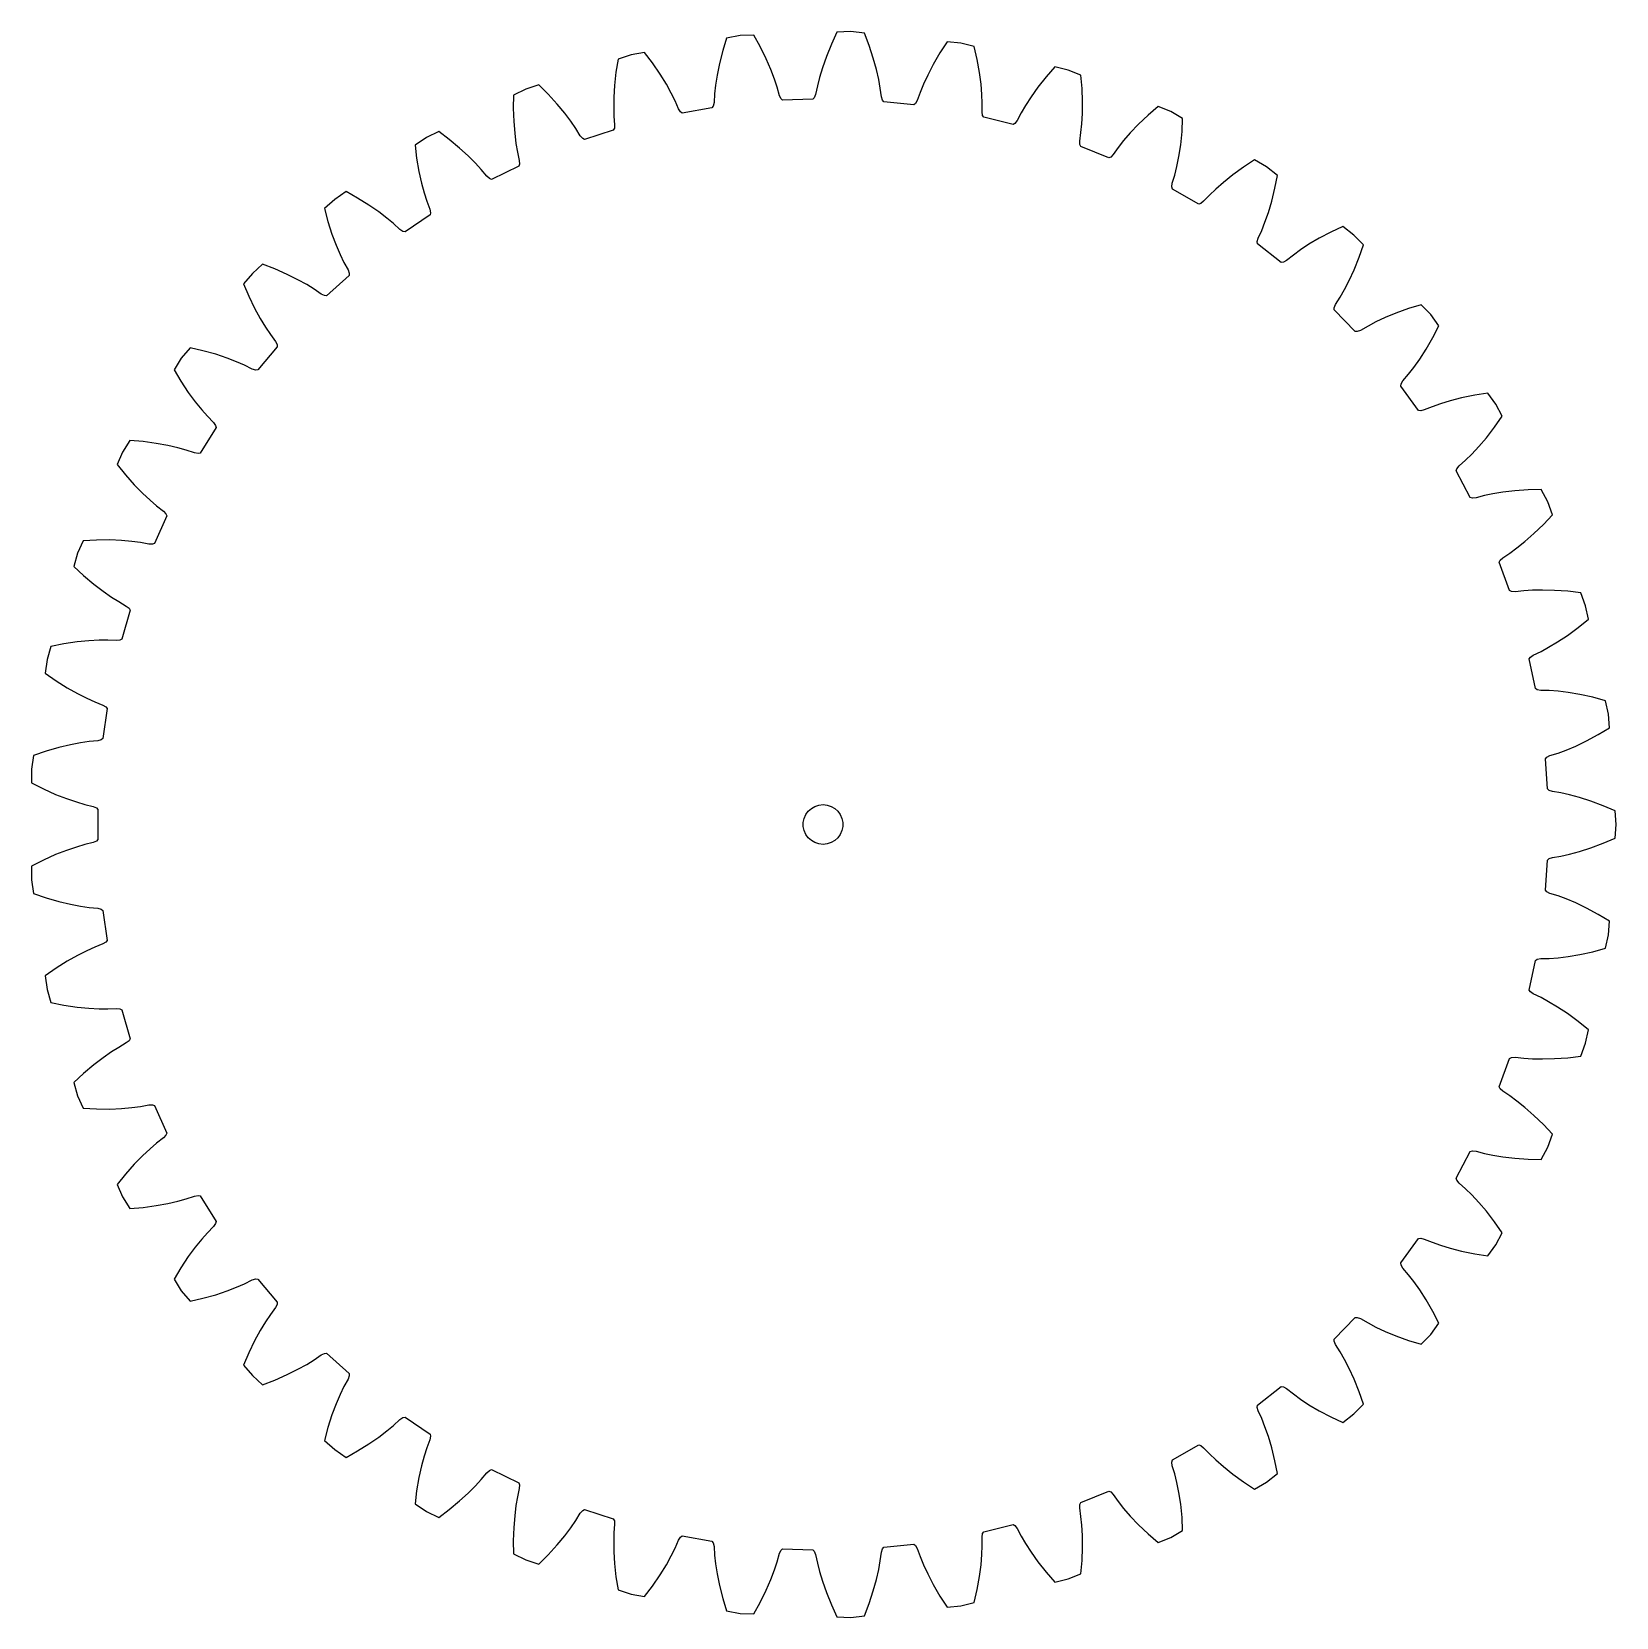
# Model space of a CAD drawing. Header units: metres. Extents: x -60 to 60, y -60 to 60.
import ezdxf

# ---------------------------------------------------------------- set-up
doc = ezdxf.new("R2010")
doc.units = ezdxf.units.M

msp = doc.modelspace()

# ---------------------------------------------------------------- linework, layer by layer
for p, q in [((-7.28, 59.33), (-7.57, 58.38)), ((-6.26, 59.51), (-7.28, 59.33)), ((-5.22, 59.55), (-6.26, 59.51)), ((-4.74, 58.68), (-5.22, 59.55)), ((-4.29, 57.77), (-4.74, 58.68)), ((0.63, 58.87), (0.25, 57.93)), ((1.05, 59.77), (0.63, 58.87)), ((2.09, 59.81), (1.05, 59.77)), ((3.12, 59.7), (2.09, 59.81)), ((3.47, 58.77), (3.12, 59.7)), ((3.79, 57.81), (3.47, 58.77)), ((9.36, 59.04), (8.82, 58.21)), ((10.39, 58.93), (9.36, 59.04)), ((11.4, 58.68), (10.39, 58.93)), ((11.62, 57.71), (11.4, 58.68)), ((-15.46, 57.74), (-15.62, 56.76)), ((-14.48, 58.06), (-15.46, 57.74)), ((-13.46, 58.24), (-14.48, 58.06)), ((-12.86, 57.45), (-13.46, 58.24)), ((-12.29, 56.61), (-12.86, 57.45)), ((-7.57, 58.38), (-7.81, 57.4)), ((-3.94, 56.96), (-4.29, 57.77)), ((0.25, 57.93), (-0.05, 57.09)), ((4.03, 56.95), (3.79, 57.81)), ((8.82, 58.21), (8.31, 57.33)), ((11.8, 56.72), (11.62, 57.71)), ((-15.62, 56.76), (-15.73, 55.76)), ((-11.82, 55.86), (-12.29, 56.61)), ((-7.99, 56.53), (-8.11, 55.77)), ((-7.81, 57.4), (-7.99, 56.53)), ((-3.66, 56.23), (-3.94, 56.96)), ((-3.46, 55.61), (-3.66, 56.23)), ((-0.27, 56.35), (-0.43, 55.72)), ((-0.05, 57.09), (-0.27, 56.35)), ((4.2, 56.2), (4.03, 56.95)), ((7.9, 56.54), (7.57, 55.84)), ((8.31, 57.33), (7.9, 56.54)), ((11.92, 55.84), (11.8, 56.72)), ((16.83, 56.41), (16.21, 55.62)), ((17.49, 57.16), (16.83, 56.41)), ((18.49, 56.91), (17.49, 57.16)), ((19.45, 56.52), (18.49, 56.91)), ((19.54, 55.53), (19.45, 56.52)), ((-23.35, 55.03), (-23.37, 54.04)), ((-22.42, 55.48), (-23.35, 55.03)), ((-21.43, 55.81), (-22.42, 55.48)), ((-20.73, 55.1), (-21.43, 55.81)), ((-20.05, 54.35), (-20.73, 55.1)), ((-15.73, 55.76), (-15.78, 54.87)), ((-11.45, 55.18), (-11.82, 55.86)), ((-11.16, 54.59), (-11.45, 55.18)), ((-8.18, 55.11), (-8.22, 54.46)), ((-8.11, 55.77), (-8.18, 55.11)), ((-3.28, 54.98), (-3.46, 55.61)), ((-0.56, 55.08), (-0.66, 54.83)), ((-0.43, 55.72), (-0.56, 55.08)), ((4.32, 55.55), (4.2, 56.2)), ((4.4, 54.9), (4.32, 55.55)), ((7.33, 55.23), (7.11, 54.62)), ((7.57, 55.84), (7.33, 55.23)), ((11.98, 55.06), (11.92, 55.84)), ((12.01, 54.41), (11.98, 55.06)), ((16.21, 55.62), (15.69, 54.89)), ((19.58, 54.53), (19.54, 55.53)), ((-23.37, 54.04), (-23.33, 53.03)), ((-19.48, 53.67), (-20.05, 54.35)), ((-15.78, 54.87), (-15.79, 54.09)), ((-15.79, 54.09), (-15.77, 53.44)), ((-10.9, 53.99), (-11.16, 54.59)), ((-10.76, 53.77), (-10.9, 53.99)), ((-8.38, 54.07), (-10.62, 53.67)), ((-8.28, 54.2), (-8.38, 54.07)), ((-8.22, 54.46), (-8.28, 54.2)), ((-3.17, 54.74), (-3.28, 54.98)), ((-3.05, 54.63), (-3.17, 54.74)), ((-0.77, 54.71), (-3.05, 54.63)), ((-0.66, 54.83), (-0.77, 54.71)), ((4.48, 54.65), (4.4, 54.9)), ((4.59, 54.52), (4.48, 54.65)), ((6.85, 54.28), (4.59, 54.52)), ((6.98, 54.39), (6.85, 54.28)), ((7.11, 54.62), (6.98, 54.39)), ((12, 53.76), (12.01, 54.41)), ((15.27, 54.24), (14.94, 53.68)), ((15.69, 54.89), (15.27, 54.24)), ((19.57, 53.63), (19.58, 54.53)), ((25.27, 54.17), (24.52, 53.52)), ((26.23, 53.79), (25.27, 54.17)), ((-23.33, 53.03), (-23.26, 52.14)), ((-19.02, 53.05), (-19.48, 53.67)), ((-18.65, 52.5), (-19.02, 53.05)), ((-15.77, 53.44), (-15.72, 52.79)), ((-15.72, 52.79), (-15.74, 52.52)), ((-10.62, 53.67), (-10.76, 53.77)), ((12.04, 53.49), (12, 53.76)), ((12.13, 53.35), (12.04, 53.49)), ((14.34, 52.8), (12.13, 53.35)), ((14.48, 52.88), (14.34, 52.8)), ((14.64, 53.1), (14.48, 52.88)), ((14.94, 53.68), (14.64, 53.1)), ((19.46, 52.21), (19.53, 52.86)), ((19.53, 52.86), (19.57, 53.63)), ((23.79, 52.82), (23.18, 52.18)), ((24.52, 53.52), (23.79, 52.82)), ((27.13, 53.27), (26.23, 53.79)), ((27.08, 52.27), (27.13, 53.27)), ((-29.92, 51.82), (-30.78, 51.24)), ((-28.99, 52.28), (-29.92, 51.82)), ((-28.2, 51.68), (-28.99, 52.28)), ((-27.42, 51.03), (-28.2, 51.68)), ((-23.26, 52.14), (-23.17, 51.37)), ((-18.31, 51.95), (-18.65, 52.5)), ((-18.13, 51.75), (-18.31, 51.95)), ((-17.99, 51.67), (-18.13, 51.75)), ((-15.82, 52.37), (-17.99, 51.67)), ((-15.74, 52.52), (-15.82, 52.37)), ((19.37, 51.56), (19.46, 52.21)), ((19.37, 51.3), (19.37, 51.56)), ((22.67, 51.59), (22.27, 51.08)), ((23.18, 52.18), (22.67, 51.59)), ((26.98, 51.27), (27.08, 52.27)), ((-30.78, 51.24), (-30.66, 50.26)), ((-30.66, 50.26), (-30.49, 49.26)), ((-26.76, 50.43), (-27.42, 51.03)), ((-26.22, 49.88), (-26.76, 50.43)), ((-23.17, 51.37), (-23.06, 50.72)), ((-23.06, 50.72), (-22.92, 50.09)), ((19.44, 51.14), (19.37, 51.3)), ((21.55, 50.29), (19.44, 51.14)), ((21.7, 50.35), (21.55, 50.29)), ((21.89, 50.55), (21.7, 50.35)), ((22.27, 51.08), (21.89, 50.55)), ((26.7, 49.63), (26.84, 50.39)), ((26.84, 50.39), (26.98, 51.27)), ((-30.49, 49.26), (-30.29, 48.39)), ((-25.78, 49.4), (-26.22, 49.88)), ((-25.36, 48.9), (-25.78, 49.4)), ((-22.96, 49.66), (-25, 48.66)), ((-22.9, 49.82), (-22.96, 49.66)), ((-22.92, 50.09), (-22.9, 49.82)), ((26.54, 48.99), (26.7, 49.63)), ((31.73, 49.59), (30.91, 49)), ((32.56, 50.13), (31.73, 49.59)), ((33.46, 49.61), (32.56, 50.13)), ((34.28, 48.97), (33.46, 49.61)), ((-30.29, 48.39), (-30.09, 47.65)), ((-25.16, 48.72), (-25.36, 48.9)), ((-25, 48.66), (-25.16, 48.72)), ((26.32, 48.1), (26.35, 48.37)), ((26.36, 47.94), (26.32, 48.1)), ((26.35, 48.37), (26.54, 48.99)), ((28.34, 46.8), (26.36, 47.94)), ((29.63, 47.93), (29.16, 47.48)), ((30.22, 48.44), (29.63, 47.93)), ((30.91, 49), (30.22, 48.44)), ((33.85, 47.02), (34.09, 48)), ((34.09, 48), (34.28, 48.97)), ((-36.84, 47.16), (-37.61, 46.46)), ((-35.98, 47.74), (-36.84, 47.16)), ((-35.11, 47.25), (-35.98, 47.74)), ((-34.26, 46.72), (-35.11, 47.25)), ((-33.52, 46.22), (-34.26, 46.72)), ((-30.09, 47.65), (-29.89, 47.02)), ((-29.89, 47.02), (-29.66, 46.41)), ((28.5, 46.84), (28.34, 46.8)), ((28.71, 47.01), (28.5, 46.84)), ((29.16, 47.48), (28.71, 47.01)), ((33.6, 46.16), (33.85, 47.02)), ((-37.61, 46.46), (-37.35, 45.5)), ((-37.35, 45.5), (-37.05, 44.54)), ((-32.9, 45.75), (-33.52, 46.22)), ((-32.4, 45.33), (-32.9, 45.75)), ((-29.64, 45.98), (-31.53, 44.71)), ((-29.66, 46.41), (-29.61, 46.15)), ((-29.61, 46.15), (-29.64, 45.98)), ((33.34, 45.43), (33.6, 46.16)), ((-37.05, 44.54), (-36.73, 43.71)), ((-31.92, 44.89), (-32.4, 45.33)), ((-31.69, 44.74), (-31.92, 44.89)), ((-31.53, 44.71), (-31.69, 44.74)), ((32.83, 44.23), (33.1, 44.82)), ((33.1, 44.82), (33.34, 45.43)), ((38.32, 44.69), (37.43, 44.22)), ((39.22, 45.11), (38.32, 44.69)), ((40.04, 44.47), (39.22, 45.11)), ((40.76, 43.73), (40.04, 44.47)), ((-36.73, 43.71), (-36.43, 42.99)), ((32.76, 43.97), (32.83, 44.23)), ((32.78, 43.8), (32.76, 43.97)), ((34.57, 42.4), (32.78, 43.8)), ((36.01, 43.34), (35.48, 42.96)), ((36.66, 43.77), (36.01, 43.34)), ((37.43, 44.22), (36.66, 43.77)), ((40.44, 42.79), (40.76, 43.73)), ((-42.28, 42.26), (-43.05, 41.57)), ((-41.35, 41.91), (-42.28, 42.26)), ((-40.42, 41.5), (-41.35, 41.91)), ((-36.43, 42.99), (-36.15, 42.4)), ((-36.15, 42.4), (-35.83, 41.83)), ((34.74, 42.42), (34.57, 42.4)), ((34.97, 42.55), (34.74, 42.42)), ((35.48, 42.96), (34.97, 42.55)), ((40.06, 41.85), (40.44, 42.79)), ((-43.05, 41.57), (-43.71, 40.78)), ((-43.71, 40.78), (-43.32, 39.86)), ((-39.63, 41.1), (-40.42, 41.5)), ((-38.95, 40.73), (-39.63, 41.1)), ((-38.39, 40.38), (-38.95, 40.73)), ((-35.75, 41.41), (-37.45, 39.89)), ((-35.83, 41.83), (-35.75, 41.58)), ((-35.75, 41.58), (-35.75, 41.41)), ((39.34, 40.35), (39.69, 41.04)), ((39.69, 41.04), (40.06, 41.85)), ((-43.32, 39.86), (-42.88, 38.95)), ((-37.86, 40.01), (-38.39, 40.38)), ((-37.61, 39.9), (-37.86, 40.01)), ((-37.45, 39.89), (-37.61, 39.9)), ((38.67, 39.23), (39.01, 39.78)), ((39.01, 39.78), (39.34, 40.35)), ((-42.88, 38.95), (-42.46, 38.17)), ((38.56, 38.98), (38.67, 39.23)), ((38.56, 38.82), (38.56, 38.98)), ((40.14, 37.18), (38.56, 38.82)), ((43.22, 38.58), (42.4, 38.24)), ((44.17, 38.92), (43.22, 38.58)), ((45.12, 39.21), (44.17, 38.92)), ((45.84, 38.47), (45.12, 39.21)), ((46.45, 37.63), (45.84, 38.47)), ((-42.46, 38.17), (-42.06, 37.51)), ((-42.06, 37.51), (-41.69, 36.96)), ((40.3, 37.18), (40.14, 37.18)), ((40.55, 37.27), (40.3, 37.18)), ((41.12, 37.6), (40.55, 37.27)), ((41.7, 37.91), (41.12, 37.6)), ((42.4, 38.24), (41.7, 37.91)), ((46, 36.74), (46.45, 37.63)), ((-47.75, 35.97), (-48.41, 35.17)), ((-46.78, 35.74), (-47.75, 35.97)), ((-41.17, 36.03), (-42.63, 34.29)), ((-41.69, 36.96), (-41.31, 36.44)), ((-41.31, 36.44), (-41.18, 36.2)), ((-41.18, 36.2), (-41.17, 36.03)), ((45.5, 35.87), (46, 36.74)), ((-48.41, 35.17), (-48.96, 34.29)), ((-45.81, 35.47), (-46.78, 35.74)), ((-44.96, 35.19), (-45.81, 35.47)), ((-44.24, 34.91), (-44.96, 35.19)), ((-43.64, 34.64), (-44.24, 34.91)), ((44.57, 34.48), (45.02, 35.11)), ((45.02, 35.11), (45.5, 35.87)), ((-48.96, 34.29), (-48.45, 33.44)), ((-43.06, 34.35), (-43.64, 34.64)), ((-42.8, 34.27), (-43.06, 34.35)), ((-42.63, 34.29), (-42.8, 34.27)), ((43.75, 33.47), (44.17, 33.96)), ((44.17, 33.96), (44.57, 34.48)), ((-48.45, 33.44), (-47.89, 32.6)), ((-47.89, 32.6), (-47.36, 31.89)), ((43.58, 33.07), (43.61, 33.24)), ((44.92, 31.23), (43.58, 33.07)), ((43.61, 33.24), (43.75, 33.47)), ((49.16, 32.39), (48.17, 32.19)), ((50.14, 32.55), (49.16, 32.39)), ((50.75, 31.71), (50.14, 32.55)), ((-47.36, 31.89), (-46.87, 31.29)), ((-46.87, 31.29), (-46.43, 30.8)), ((45.09, 31.2), (44.92, 31.23)), ((45.35, 31.27), (45.09, 31.2)), ((45.95, 31.51), (45.35, 31.27)), ((46.57, 31.74), (45.95, 31.51)), ((47.31, 31.96), (46.57, 31.74)), ((48.17, 32.19), (47.31, 31.96)), ((51.24, 30.8), (50.75, 31.71)), ((-45.78, 29.95), (-46.99, 28.02)), ((-46.43, 30.8), (-45.98, 30.33)), ((-45.98, 30.33), (-45.82, 30.11)), ((-45.82, 30.11), (-45.78, 29.95)), ((50.05, 29.18), (50.66, 29.98)), ((50.66, 29.98), (51.24, 30.8)), ((-52.29, 28.97), (-52.84, 28.09)), ((-51.3, 28.89), (-52.29, 28.97)), ((-50.3, 28.75), (-51.3, 28.89)), ((-49.42, 28.59), (-50.3, 28.75)), ((49.47, 28.51), (50.05, 29.18)), ((-52.84, 28.09), (-53.26, 27.15)), ((-48.67, 28.41), (-49.42, 28.59)), ((-48.04, 28.23), (-48.67, 28.41)), ((-47.42, 28.03), (-48.04, 28.23)), ((-47.15, 27.98), (-47.42, 28.03)), ((-46.99, 28.02), (-47.15, 27.98)), ((48.47, 27.48), (48.94, 27.94)), ((48.94, 27.94), (49.47, 28.51)), ((-53.26, 27.15), (-52.63, 26.37)), ((-52.63, 26.37), (-51.96, 25.62)), ((47.76, 26.69), (47.81, 26.84)), ((48.83, 24.67), (47.76, 26.69)), ((47.81, 26.84), (47.98, 27.05)), ((47.98, 27.05), (48.47, 27.48)), ((-51.96, 25.62), (-51.34, 24.99)), ((52.18, 25.17), (51.29, 25.07)), ((53.19, 25.24), (52.18, 25.17)), ((54.18, 25.26), (53.19, 25.24)), ((54.67, 24.34), (54.18, 25.26)), ((-51.34, 24.99), (-50.77, 24.46)), ((-50.77, 24.46), (-50.27, 24.04)), ((-50.27, 24.04), (-49.75, 23.64)), ((48.99, 24.63), (48.83, 24.67)), ((49.26, 24.65), (48.99, 24.63)), ((49.89, 24.81), (49.26, 24.65)), ((50.53, 24.95), (49.89, 24.81)), ((51.29, 25.07), (50.53, 24.95)), ((55.02, 23.37), (54.67, 24.34)), ((-49.51, 23.29), (-50.43, 21.21)), ((-49.75, 23.64), (-49.57, 23.44)), ((-49.57, 23.44), (-49.51, 23.29)), ((54.34, 22.64), (55.02, 23.37)), ((52.95, 21.34), (53.62, 21.94)), ((53.62, 21.94), (54.34, 22.64)), ((-56.23, 20.47), (-56.52, 19.47)), ((-55.81, 21.41), (-56.23, 20.47)), ((-54.82, 21.46), (-55.81, 21.41)), ((-53.81, 21.47), (-54.82, 21.46)), ((-52.92, 21.43), (-53.81, 21.47)), ((-52.15, 21.36), (-52.92, 21.43)), ((-51.5, 21.27), (-52.15, 21.36)), ((-50.86, 21.15), (-51.5, 21.27)), ((-50.59, 21.15), (-50.86, 21.15)), ((-50.43, 21.21), (-50.59, 21.15)), ((51.28, 20.11), (51.82, 20.47)), ((51.82, 20.47), (52.35, 20.86)), ((52.35, 20.86), (52.95, 21.34)), ((-56.52, 19.47), (-55.79, 18.79)), ((51.01, 19.78), (51.08, 19.93)), ((51.79, 17.64), (51.01, 19.78)), ((51.08, 19.93), (51.28, 20.11)), ((-55.79, 18.79), (-55.02, 18.14)), ((-55.02, 18.14), (-54.31, 17.6)), ((-54.31, 17.6), (-53.68, 17.16)), ((-53.68, 17.16), (-53.12, 16.81)), ((-53.12, 16.81), (-52.56, 16.48)), ((51.94, 17.57), (51.79, 17.64)), ((52.21, 17.56), (51.94, 17.57)), ((52.86, 17.63), (52.21, 17.56)), ((53.51, 17.67), (52.86, 17.63)), ((54.28, 17.69), (53.51, 17.67)), ((55.18, 17.66), (54.28, 17.69)), ((56.18, 17.59), (55.18, 17.66)), ((57.17, 17.47), (56.18, 17.59)), ((57.52, 16.49), (57.17, 17.47)), ((-52.27, 16.17), (-52.89, 13.98)), ((-52.56, 16.48), (-52.35, 16.32)), ((-52.35, 16.32), (-52.27, 16.17)), ((57.74, 15.48), (57.52, 16.49)), ((56.15, 14.26), (56.97, 14.86)), ((56.97, 14.86), (57.74, 15.48)), ((-58.25, 13.44), (-58.53, 12.44)), ((-57.27, 13.63), (-58.25, 13.44)), ((-56.27, 13.77), (-57.27, 13.63)), ((-55.39, 13.86), (-56.27, 13.77)), ((-54.61, 13.9), (-55.39, 13.86)), ((-53.96, 13.9), (-54.61, 13.9)), ((-53.31, 13.87), (-53.96, 13.9)), ((-53.04, 13.9), (-53.31, 13.87)), ((-52.89, 13.98), (-53.04, 13.9)), ((54.17, 13.06), (54.74, 13.37)), ((54.74, 13.37), (55.41, 13.77)), ((55.41, 13.77), (56.15, 14.26)), ((-58.53, 12.44), (-58.68, 11.41)), ((53.27, 12.49), (53.36, 12.63)), ((53.74, 10.26), (53.27, 12.49)), ((53.36, 12.63), (53.58, 12.78)), ((53.58, 12.78), (54.17, 13.06)), ((-58.68, 11.41), (-57.86, 10.85)), ((-57.86, 10.85), (-57.01, 10.31)), ((-57.01, 10.31), (-56.23, 9.87)), ((-56.23, 9.87), (-55.54, 9.52)), ((53.88, 10.17), (53.74, 10.26)), ((54.14, 10.12), (53.88, 10.17)), ((54.79, 10.1), (54.14, 10.12)), ((55.45, 10.05), (54.79, 10.1)), ((56.22, 9.96), (55.45, 10.05)), ((57.1, 9.81), (56.22, 9.96)), ((58.08, 9.6), (57.1, 9.81)), ((59.04, 9.34), (58.08, 9.6)), ((-55.54, 9.52), (-54.94, 9.25)), ((-54.94, 9.25), (-54.34, 9.01)), ((-54.34, 9.01), (-54.11, 8.87)), ((-54.01, 8.74), (-54.33, 6.49)), ((-54.11, 8.87), (-54.01, 8.74)), ((59.26, 8.33), (59.04, 9.34)), ((58.48, 6.78), (59.33, 7.29)), ((59.33, 7.29), (59.26, 8.33)), ((-56.78, 6.01), (-57.64, 5.81)), ((-56.02, 6.16), (-56.78, 6.01)), ((-55.37, 6.25), (-56.02, 6.16)), ((-54.72, 6.32), (-55.37, 6.25)), ((-54.46, 6.39), (-54.72, 6.32)), ((-54.33, 6.49), (-54.46, 6.39)), ((56.79, 5.92), (57.59, 6.31)), ((57.59, 6.31), (58.48, 6.78)), ((-59.55, 5.2), (-59.7, 4.17)), ((-58.61, 5.52), (-59.55, 5.2)), ((-57.64, 5.81), (-58.61, 5.52)), ((54.49, 4.95), (54.6, 5.08)), ((54.65, 2.68), (54.49, 4.95)), ((54.6, 5.08), (54.84, 5.2)), ((54.84, 5.2), (55.46, 5.39)), ((55.46, 5.39), (56.07, 5.62)), ((56.07, 5.62), (56.79, 5.92)), ((-59.7, 4.17), (-59.7, 3.14)), ((-59.7, 3.14), (-58.81, 2.69)), ((-58.81, 2.69), (-57.89, 2.27)), ((54.77, 2.57), (54.65, 2.68)), ((55.02, 2.48), (54.77, 2.57)), ((55.67, 2.38), (55.02, 2.48)), ((-57.89, 2.27), (-57.06, 1.95)), ((-57.06, 1.95), (-56.33, 1.7)), ((-56.33, 1.7), (-55.7, 1.51)), ((-55.7, 1.51), (-55.06, 1.36)), ((-55.06, 1.36), (-54.82, 1.26)), ((-54.82, 1.26), (-54.7, 1.14)), ((-1.11, 1), (-0.88, 1.21)), ((-0.88, 1.21), (-0.61, 1.37)), ((-0.61, 1.37), (-0.31, 1.47)), ((-0.31, 1.47), (0, 1.5)), ((0, 1.5), (0.31, 1.47)), ((0.31, 1.47), (0.61, 1.37)), ((0.61, 1.37), (0.88, 1.21)), ((0.88, 1.21), (1.11, 1)), ((56.31, 2.24), (55.67, 2.38)), ((57.06, 2.04), (56.31, 2.24)), ((57.91, 1.77), (57.06, 2.04)), ((58.85, 1.42), (57.91, 1.77)), ((59.77, 1.03), (58.85, 1.42)), ((-54.7, 1.14), (-54.7, -1.14)), ((-1.49, 0.16), (-1.43, 0.46)), ((-1.49, -0.16), (-1.49, 0.16)), ((-1.43, 0.46), (-1.3, 0.75)), ((-1.3, 0.75), (-1.11, 1)), ((1.11, 1), (1.3, 0.75)), ((1.3, 0.75), (1.43, 0.46)), ((1.43, 0.46), (1.49, 0.16)), ((1.49, 0.16), (1.49, -0.16)), ((59.84, 0), (59.77, 1.03)), ((59.77, -1.03), (59.84, 0)), ((-54.7, -1.14), (-54.82, -1.26)), ((-1.43, -0.46), (-1.49, -0.16)), ((-1.3, -0.75), (-1.43, -0.46)), ((-1.11, -1), (-1.3, -0.75)), ((-0.88, -1.21), (-1.11, -1)), ((1.11, -1), (0.88, -1.21)), ((1.3, -0.75), (1.11, -1)), ((1.43, -0.46), (1.3, -0.75)), ((1.49, -0.16), (1.43, -0.46)), ((58.85, -1.42), (59.77, -1.03)), ((-57.89, -2.27), (-58.81, -2.69)), ((-57.06, -1.95), (-57.89, -2.27)), ((-56.33, -1.7), (-57.06, -1.95)), ((-55.7, -1.51), (-56.33, -1.7)), ((-55.06, -1.36), (-55.7, -1.51)), ((-54.82, -1.26), (-55.06, -1.36)), ((-0.61, -1.37), (-0.88, -1.21)), ((-0.31, -1.47), (-0.61, -1.37)), ((0, -1.5), (-0.31, -1.47)), ((0.31, -1.47), (0, -1.5)), ((0.61, -1.37), (0.31, -1.47)), ((0.88, -1.21), (0.61, -1.37)), ((55.02, -2.48), (55.67, -2.38)), ((55.67, -2.38), (56.31, -2.24)), ((56.31, -2.24), (57.06, -2.04)), ((57.06, -2.04), (57.91, -1.77)), ((57.91, -1.77), (58.85, -1.42)), ((-58.81, -2.69), (-59.7, -3.14)), ((-59.7, -3.14), (-59.7, -4.17)), ((54.49, -4.95), (54.65, -2.68)), ((54.65, -2.68), (54.77, -2.57)), ((54.77, -2.57), (55.02, -2.48)), ((-59.7, -4.17), (-59.55, -5.2)), ((-59.55, -5.2), (-58.61, -5.52)), ((-58.61, -5.52), (-57.64, -5.81)), ((-57.64, -5.81), (-56.78, -6.01)), ((54.6, -5.08), (54.49, -4.95)), ((54.84, -5.2), (54.6, -5.08)), ((55.46, -5.39), (54.84, -5.2)), ((56.07, -5.62), (55.46, -5.39)), ((56.79, -5.92), (56.07, -5.62)), ((57.59, -6.31), (56.79, -5.92)), ((-56.78, -6.01), (-56.02, -6.16)), ((-56.02, -6.16), (-55.37, -6.25)), ((-55.37, -6.25), (-54.72, -6.32)), ((-54.72, -6.32), (-54.46, -6.39)), ((-54.46, -6.39), (-54.33, -6.49)), ((-54.33, -6.49), (-54.01, -8.74)), ((58.48, -6.78), (57.59, -6.31)), ((59.33, -7.29), (58.48, -6.78)), ((59.04, -9.34), (59.26, -8.33)), ((59.26, -8.33), (59.33, -7.29)), ((-55.54, -9.52), (-56.23, -9.87)), ((-54.94, -9.25), (-55.54, -9.52)), ((-54.34, -9.01), (-54.94, -9.25)), ((-54.11, -8.87), (-54.34, -9.01)), ((-54.01, -8.74), (-54.11, -8.87)), ((58.08, -9.6), (59.04, -9.34)), ((-57.01, -10.31), (-57.86, -10.85)), ((-56.23, -9.87), (-57.01, -10.31)), ((53.27, -12.49), (53.74, -10.26)), ((53.74, -10.26), (53.88, -10.17)), ((53.88, -10.17), (54.14, -10.12)), ((54.14, -10.12), (54.79, -10.1)), ((54.79, -10.1), (55.45, -10.05)), ((55.45, -10.05), (56.22, -9.96)), ((56.22, -9.96), (57.1, -9.81)), ((57.1, -9.81), (58.08, -9.6)), ((-57.86, -10.85), (-58.68, -11.41)), ((-58.68, -11.41), (-58.53, -12.44)), ((-58.53, -12.44), (-58.25, -13.44)), ((53.36, -12.63), (53.27, -12.49)), ((53.58, -12.78), (53.36, -12.63)), ((54.17, -13.06), (53.58, -12.78)), ((54.74, -13.37), (54.17, -13.06)), ((-58.25, -13.44), (-57.27, -13.63)), ((-57.27, -13.63), (-56.27, -13.77)), ((-56.27, -13.77), (-55.39, -13.86)), ((-55.39, -13.86), (-54.61, -13.9)), ((-54.61, -13.9), (-53.96, -13.9)), ((-53.96, -13.9), (-53.31, -13.87)), ((-53.31, -13.87), (-53.04, -13.9)), ((-53.04, -13.9), (-52.89, -13.98)), ((-52.89, -13.98), (-52.27, -16.17)), ((55.41, -13.77), (54.74, -13.37)), ((56.15, -14.26), (55.41, -13.77)), ((56.97, -14.86), (56.15, -14.26)), ((57.74, -15.48), (56.97, -14.86)), ((57.52, -16.49), (57.74, -15.48)), ((-52.56, -16.48), (-53.12, -16.81)), ((-52.35, -16.32), (-52.56, -16.48)), ((-52.27, -16.17), (-52.35, -16.32)), ((57.17, -17.47), (57.52, -16.49)), ((-54.31, -17.6), (-55.02, -18.14)), ((-53.68, -17.16), (-54.31, -17.6)), ((-53.12, -16.81), (-53.68, -17.16)), ((51.01, -19.78), (51.79, -17.64)), ((51.79, -17.64), (51.94, -17.57)), ((51.94, -17.57), (52.21, -17.56)), ((52.21, -17.56), (52.86, -17.63)), ((52.86, -17.63), (53.51, -17.67)), ((53.51, -17.67), (54.28, -17.69)), ((54.28, -17.69), (55.18, -17.66)), ((55.18, -17.66), (56.18, -17.59)), ((56.18, -17.59), (57.17, -17.47)), ((-55.79, -18.79), (-56.52, -19.47)), ((-55.02, -18.14), (-55.79, -18.79)), ((-56.52, -19.47), (-56.23, -20.47)), ((51.08, -19.93), (51.01, -19.78)), ((51.28, -20.11), (51.08, -19.93)), ((51.82, -20.47), (51.28, -20.11)), ((-56.23, -20.47), (-55.81, -21.41)), ((-55.81, -21.41), (-54.82, -21.46)), ((-54.82, -21.46), (-53.81, -21.47)), ((-53.81, -21.47), (-52.92, -21.43)), ((-52.92, -21.43), (-52.15, -21.36)), ((-52.15, -21.36), (-51.5, -21.27)), ((-51.5, -21.27), (-50.86, -21.15)), ((-50.86, -21.15), (-50.59, -21.15)), ((-50.59, -21.15), (-50.43, -21.21)), ((-50.43, -21.21), (-49.51, -23.29)), ((52.35, -20.86), (51.82, -20.47)), ((52.95, -21.34), (52.35, -20.86)), ((53.62, -21.94), (52.95, -21.34)), ((54.34, -22.64), (53.62, -21.94)), ((55.02, -23.37), (54.34, -22.64)), ((-49.75, -23.64), (-50.27, -24.04)), ((-49.57, -23.44), (-49.75, -23.64)), ((-49.51, -23.29), (-49.57, -23.44)), ((54.67, -24.34), (55.02, -23.37)), ((-51.34, -24.99), (-51.96, -25.62)), ((-50.77, -24.46), (-51.34, -24.99)), ((-50.27, -24.04), (-50.77, -24.46)), ((47.76, -26.69), (48.83, -24.67)), ((48.83, -24.67), (48.99, -24.63)), ((48.99, -24.63), (49.26, -24.65)), ((49.26, -24.65), (49.89, -24.81)), ((49.89, -24.81), (50.53, -24.95)), ((50.53, -24.95), (51.29, -25.07)), ((51.29, -25.07), (52.18, -25.17)), ((54.18, -25.26), (54.67, -24.34)), ((-51.96, -25.62), (-52.63, -26.37)), ((52.18, -25.17), (53.19, -25.24)), ((53.19, -25.24), (54.18, -25.26)), ((-52.63, -26.37), (-53.26, -27.15)), ((-53.26, -27.15), (-52.84, -28.09)), ((47.81, -26.84), (47.76, -26.69)), ((47.98, -27.05), (47.81, -26.84)), ((48.47, -27.48), (47.98, -27.05)), ((48.94, -27.94), (48.47, -27.48)), ((-52.84, -28.09), (-52.29, -28.97)), ((-50.3, -28.75), (-49.42, -28.59)), ((-49.42, -28.59), (-48.67, -28.41)), ((-48.67, -28.41), (-48.04, -28.23)), ((-48.04, -28.23), (-47.42, -28.03)), ((-47.42, -28.03), (-47.15, -27.98)), ((-47.15, -27.98), (-46.99, -28.02)), ((-46.99, -28.02), (-45.78, -29.95)), ((49.47, -28.51), (48.94, -27.94)), ((50.05, -29.18), (49.47, -28.51)), ((-52.29, -28.97), (-51.3, -28.89)), ((-51.3, -28.89), (-50.3, -28.75)), ((50.66, -29.98), (50.05, -29.18)), ((-46.43, -30.8), (-46.87, -31.29)), ((-45.98, -30.33), (-46.43, -30.8)), ((-45.82, -30.11), (-45.98, -30.33)), ((-45.78, -29.95), (-45.82, -30.11)), ((51.24, -30.8), (50.66, -29.98)), ((50.75, -31.71), (51.24, -30.8)), ((-47.36, -31.89), (-47.89, -32.6)), ((-46.87, -31.29), (-47.36, -31.89)), ((43.58, -33.07), (44.92, -31.23)), ((44.92, -31.23), (45.09, -31.2)), ((45.09, -31.2), (45.35, -31.27)), ((45.35, -31.27), (45.95, -31.51)), ((45.95, -31.51), (46.57, -31.74)), ((46.57, -31.74), (47.31, -31.96)), ((47.31, -31.96), (48.17, -32.19)), ((48.17, -32.19), (49.16, -32.39)), ((50.14, -32.55), (50.75, -31.71)), ((-48.45, -33.44), (-48.96, -34.29)), ((-47.89, -32.6), (-48.45, -33.44)), ((43.61, -33.24), (43.58, -33.07)), ((43.75, -33.47), (43.61, -33.24)), ((44.17, -33.96), (43.75, -33.47)), ((49.16, -32.39), (50.14, -32.55)), ((-48.96, -34.29), (-48.41, -35.17)), ((-44.24, -34.91), (-43.64, -34.64)), ((-43.64, -34.64), (-43.06, -34.35)), ((-43.06, -34.35), (-42.8, -34.27)), ((-42.8, -34.27), (-42.63, -34.29)), ((-42.63, -34.29), (-41.17, -36.03)), ((44.57, -34.48), (44.17, -33.96)), ((45.02, -35.11), (44.57, -34.48)), ((-48.41, -35.17), (-47.75, -35.97)), ((-47.75, -35.97), (-46.78, -35.74)), ((-46.78, -35.74), (-45.81, -35.47)), ((-45.81, -35.47), (-44.96, -35.19)), ((-44.96, -35.19), (-44.24, -34.91)), ((45.5, -35.87), (45.02, -35.11)), ((46, -36.74), (45.5, -35.87)), ((-41.69, -36.96), (-42.06, -37.51)), ((-41.31, -36.44), (-41.69, -36.96)), ((-41.18, -36.2), (-41.31, -36.44)), ((-41.17, -36.03), (-41.18, -36.2)), ((46.45, -37.63), (46, -36.74)), ((-42.46, -38.17), (-42.88, -38.95)), ((-42.06, -37.51), (-42.46, -38.17)), ((38.56, -38.82), (40.14, -37.18)), ((40.14, -37.18), (40.3, -37.18)), ((40.3, -37.18), (40.55, -37.27)), ((40.55, -37.27), (41.12, -37.6)), ((41.12, -37.6), (41.7, -37.91)), ((41.7, -37.91), (42.4, -38.24)), ((42.4, -38.24), (43.22, -38.58)), ((45.84, -38.47), (46.45, -37.63)), ((-42.88, -38.95), (-43.32, -39.86)), ((38.56, -38.98), (38.56, -38.82)), ((38.67, -39.23), (38.56, -38.98)), ((39.01, -39.78), (38.67, -39.23)), ((43.22, -38.58), (44.17, -38.92)), ((44.17, -38.92), (45.12, -39.21)), ((45.12, -39.21), (45.84, -38.47)), ((-43.32, -39.86), (-43.71, -40.78)), ((-38.95, -40.73), (-38.39, -40.38)), ((-38.39, -40.38), (-37.86, -40.01)), ((-37.86, -40.01), (-37.61, -39.9)), ((-37.61, -39.9), (-37.45, -39.89)), ((-37.45, -39.89), (-35.75, -41.41)), ((39.34, -40.35), (39.01, -39.78)), ((39.69, -41.04), (39.34, -40.35)), ((-43.71, -40.78), (-43.05, -41.57)), ((-43.05, -41.57), (-42.28, -42.26)), ((-41.35, -41.91), (-40.42, -41.5)), ((-40.42, -41.5), (-39.63, -41.1)), ((-39.63, -41.1), (-38.95, -40.73)), ((-35.83, -41.83), (-36.15, -42.4)), ((-35.75, -41.58), (-35.83, -41.83)), ((-35.75, -41.41), (-35.75, -41.58)), ((40.06, -41.85), (39.69, -41.04)), ((40.44, -42.79), (40.06, -41.85)), ((-42.28, -42.26), (-41.35, -41.91)), ((-36.43, -42.99), (-36.73, -43.71)), ((-36.15, -42.4), (-36.43, -42.99)), ((32.78, -43.8), (34.57, -42.4)), ((34.57, -42.4), (34.74, -42.42)), ((34.74, -42.42), (34.97, -42.55)), ((34.97, -42.55), (35.48, -42.96)), ((35.48, -42.96), (36.01, -43.34)), ((40.76, -43.73), (40.44, -42.79)), ((-36.73, -43.71), (-37.05, -44.54)), ((32.76, -43.97), (32.78, -43.8)), ((32.83, -44.23), (32.76, -43.97)), ((33.1, -44.82), (32.83, -44.23)), ((36.01, -43.34), (36.66, -43.77)), ((36.66, -43.77), (37.43, -44.22)), ((37.43, -44.22), (38.32, -44.69)), ((40.04, -44.47), (40.76, -43.73)), ((-37.05, -44.54), (-37.35, -45.5)), ((-32.9, -45.75), (-32.4, -45.33)), ((-32.4, -45.33), (-31.92, -44.89)), ((-31.92, -44.89), (-31.69, -44.74)), ((-31.69, -44.74), (-31.53, -44.71)), ((-31.53, -44.71), (-29.64, -45.98)), ((33.34, -45.43), (33.1, -44.82)), ((33.6, -46.16), (33.34, -45.43)), ((38.32, -44.69), (39.22, -45.11)), ((39.22, -45.11), (40.04, -44.47)), ((-37.35, -45.5), (-37.61, -46.46)), ((-37.61, -46.46), (-36.84, -47.16)), ((-34.26, -46.72), (-33.52, -46.22)), ((-33.52, -46.22), (-32.9, -45.75)), ((-29.66, -46.41), (-29.89, -47.02)), ((-29.61, -46.15), (-29.66, -46.41)), ((-29.64, -45.98), (-29.61, -46.15)), ((33.85, -47.02), (33.6, -46.16)), ((-36.84, -47.16), (-35.98, -47.74)), ((-35.98, -47.74), (-35.11, -47.25)), ((-35.11, -47.25), (-34.26, -46.72)), ((-30.09, -47.65), (-30.29, -48.39)), ((-29.89, -47.02), (-30.09, -47.65)), ((26.36, -47.94), (28.34, -46.8)), ((28.34, -46.8), (28.5, -46.84)), ((28.5, -46.84), (28.71, -47.01)), ((28.71, -47.01), (29.16, -47.48)), ((29.16, -47.48), (29.63, -47.93)), ((34.09, -48), (33.85, -47.02)), ((-30.29, -48.39), (-30.49, -49.26)), ((-25.78, -49.4), (-25.36, -48.9)), ((-25.36, -48.9), (-25.16, -48.72)), ((-25.16, -48.72), (-25, -48.66)), ((-25, -48.66), (-22.96, -49.66)), ((26.32, -48.1), (26.36, -47.94)), ((26.35, -48.37), (26.32, -48.1)), ((26.54, -48.99), (26.35, -48.37)), ((26.7, -49.63), (26.54, -48.99)), ((29.63, -47.93), (30.22, -48.44)), ((30.22, -48.44), (30.91, -49)), ((30.91, -49), (31.73, -49.59)), ((33.46, -49.61), (34.28, -48.97)), ((34.28, -48.97), (34.09, -48)), ((-30.49, -49.26), (-30.66, -50.26)), ((-26.76, -50.43), (-26.22, -49.88)), ((-26.22, -49.88), (-25.78, -49.4)), ((-22.92, -50.09), (-23.06, -50.72)), ((-22.96, -49.66), (-22.9, -49.82)), ((-22.9, -49.82), (-22.92, -50.09)), ((26.84, -50.39), (26.7, -49.63)), ((31.73, -49.59), (32.56, -50.13)), ((32.56, -50.13), (33.46, -49.61)), ((-30.66, -50.26), (-30.78, -51.24)), ((-30.78, -51.24), (-29.92, -51.82)), ((-28.2, -51.68), (-27.42, -51.03)), ((-27.42, -51.03), (-26.76, -50.43)), ((-23.17, -51.37), (-23.26, -52.14)), ((-23.06, -50.72), (-23.17, -51.37)), ((19.37, -51.3), (19.44, -51.14)), ((19.37, -51.56), (19.37, -51.3)), ((19.44, -51.14), (21.55, -50.29)), ((21.55, -50.29), (21.7, -50.35)), ((21.7, -50.35), (21.89, -50.55)), ((21.89, -50.55), (22.27, -51.08)), ((22.27, -51.08), (22.67, -51.59)), ((26.98, -51.27), (26.84, -50.39)), ((27.08, -52.27), (26.98, -51.27)), ((-29.92, -51.82), (-28.99, -52.28)), ((-28.99, -52.28), (-28.2, -51.68)), ((-23.26, -52.14), (-23.33, -53.03)), ((-19.02, -53.05), (-18.65, -52.5)), ((-18.65, -52.5), (-18.31, -51.95)), ((-18.31, -51.95), (-18.13, -51.75)), ((-18.13, -51.75), (-17.99, -51.67)), ((-17.99, -51.67), (-15.82, -52.37)), ((-15.82, -52.37), (-15.74, -52.52)), ((-15.74, -52.52), (-15.72, -52.79)), ((19.46, -52.21), (19.37, -51.56)), ((19.53, -52.86), (19.46, -52.21)), ((22.67, -51.59), (23.18, -52.18)), ((23.18, -52.18), (23.79, -52.82)), ((27.13, -53.27), (27.08, -52.27)), ((-23.33, -53.03), (-23.37, -54.04)), ((-20.05, -54.35), (-19.48, -53.67)), ((-19.48, -53.67), (-19.02, -53.05)), ((-15.77, -53.44), (-15.79, -54.09)), ((-15.72, -52.79), (-15.77, -53.44)), ((-10.9, -53.99), (-10.76, -53.77)), ((-10.76, -53.77), (-10.62, -53.67)), ((-10.62, -53.67), (-8.38, -54.07)), ((12, -53.76), (12.04, -53.49)), ((12.01, -54.41), (12, -53.76)), ((12.04, -53.49), (12.13, -53.35)), ((12.13, -53.35), (14.34, -52.8)), ((14.34, -52.8), (14.48, -52.88)), ((14.48, -52.88), (14.64, -53.1)), ((14.64, -53.1), (14.94, -53.68)), ((14.94, -53.68), (15.27, -54.24)), ((19.57, -53.63), (19.53, -52.86)), ((19.58, -54.53), (19.57, -53.63)), ((23.79, -52.82), (24.52, -53.52)), ((24.52, -53.52), (25.27, -54.17)), ((25.27, -54.17), (26.23, -53.79)), ((26.23, -53.79), (27.13, -53.27)), ((-23.37, -54.04), (-23.35, -55.03)), ((-20.73, -55.1), (-20.05, -54.35)), ((-15.79, -54.09), (-15.78, -54.87)), ((-15.78, -54.87), (-15.73, -55.76)), ((-11.45, -55.18), (-11.16, -54.59)), ((-11.16, -54.59), (-10.9, -53.99)), ((-8.38, -54.07), (-8.28, -54.2)), ((-8.28, -54.2), (-8.22, -54.46)), ((-8.22, -54.46), (-8.18, -55.11)), ((-3.46, -55.61), (-3.28, -54.98)), ((-3.28, -54.98), (-3.17, -54.74)), ((-3.17, -54.74), (-3.05, -54.63)), ((-3.05, -54.63), (-0.77, -54.71)), ((-0.77, -54.71), (-0.66, -54.83)), ((-0.66, -54.83), (-0.56, -55.08)), ((4.32, -55.55), (4.4, -54.9)), ((4.4, -54.9), (4.48, -54.65)), ((4.48, -54.65), (4.59, -54.52)), ((4.59, -54.52), (6.85, -54.28)), ((6.85, -54.28), (6.98, -54.39)), ((6.98, -54.39), (7.11, -54.62)), ((7.11, -54.62), (7.33, -55.23)), ((11.98, -55.06), (12.01, -54.41)), ((15.27, -54.24), (15.69, -54.89)), ((15.69, -54.89), (16.21, -55.62)), ((19.54, -55.53), (19.58, -54.53)), ((-23.35, -55.03), (-22.42, -55.48)), ((-22.42, -55.48), (-21.43, -55.81)), ((-21.43, -55.81), (-20.73, -55.1)), ((-15.73, -55.76), (-15.62, -56.76)), ((-12.29, -56.61), (-11.82, -55.86)), ((-11.82, -55.86), (-11.45, -55.18)), ((-8.18, -55.11), (-8.11, -55.77)), ((-8.11, -55.77), (-7.99, -56.53)), ((-3.66, -56.23), (-3.46, -55.61)), ((-0.56, -55.08), (-0.43, -55.72)), ((-0.43, -55.72), (-0.27, -56.35)), ((4.03, -56.95), (4.2, -56.2)), ((4.2, -56.2), (4.32, -55.55)), ((7.33, -55.23), (7.57, -55.84)), ((7.57, -55.84), (7.9, -56.54)), ((11.8, -56.72), (11.92, -55.84)), ((11.92, -55.84), (11.98, -55.06)), ((16.21, -55.62), (16.83, -56.41)), ((19.45, -56.52), (19.54, -55.53)), ((-15.62, -56.76), (-15.46, -57.74)), ((-12.86, -57.45), (-12.29, -56.61)), ((-7.99, -56.53), (-7.81, -57.4)), ((-7.81, -57.4), (-7.57, -58.38)), ((-4.29, -57.77), (-3.94, -56.96)), ((-3.94, -56.96), (-3.66, -56.23)), ((-0.27, -56.35), (-0.05, -57.09)), ((-0.05, -57.09), (0.25, -57.93)), ((3.79, -57.81), (4.03, -56.95)), ((7.9, -56.54), (8.31, -57.33)), ((8.31, -57.33), (8.82, -58.21)), ((11.62, -57.71), (11.8, -56.72)), ((16.83, -56.41), (17.49, -57.16)), ((17.49, -57.16), (18.49, -56.91)), ((18.49, -56.91), (19.45, -56.52)), ((-15.46, -57.74), (-14.48, -58.06)), ((-14.48, -58.06), (-13.46, -58.24)), ((-13.46, -58.24), (-12.86, -57.45)), ((-7.57, -58.38), (-7.28, -59.33)), ((-4.74, -58.68), (-4.29, -57.77)), ((0.25, -57.93), (0.63, -58.87)), ((3.47, -58.77), (3.79, -57.81)), ((8.82, -58.21), (9.36, -59.04)), ((11.4, -58.68), (11.62, -57.71)), ((-7.28, -59.33), (-6.26, -59.51)), ((-6.26, -59.51), (-5.22, -59.55)), ((-5.22, -59.55), (-4.74, -58.68)), ((0.63, -58.87), (1.05, -59.77)), ((1.05, -59.77), (2.09, -59.81)), ((2.09, -59.81), (3.12, -59.7)), ((3.12, -59.7), (3.47, -58.77)), ((9.36, -59.04), (10.39, -58.93)), ((10.39, -58.93), (11.4, -58.68))]:
    msp.add_line(p, q)

doc.saveas('drawing.dxf')
